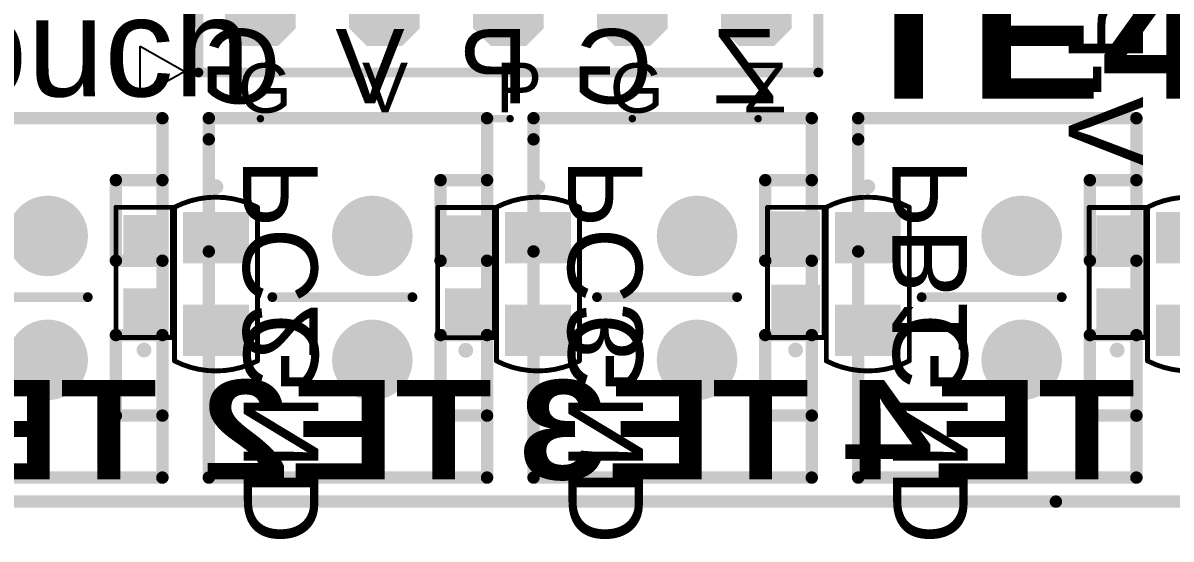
# Model space of a CAD drawing. Header units: millimetres. Extents: x -6 to 151, y -20 to 98.
# Drawn here: x 69.62 to 93.14, y -0.77 to 9.81 of the extents above; entities that cross this region are included whole.
import ezdxf

# ---------------------------------------------------------------- set-up
doc = ezdxf.new("R2010")
doc.units = ezdxf.units.MM
for name, color, linetype in [('BottomOverlay', 54, 'Continuous'), ('BottomPaste', 16, 'Continuous'), ('BottomSolder', 6, 'Continuous'), ('KeepOutLayer', 6, 'Continuous'), ('MultiLayer', 9, 'Continuous'), ('PadHoleLayer', 156, 'Continuous'), ('TopOverlay', 2, 'Continuous'), ('TopSolder', 216, 'Continuous'), ('ViaHoleLayer', 16, 'Continuous')]:
    doc.layers.add(name, color=color, linetype=linetype)
doc.styles.add('Arial', font='arial.ttf', dxfattribs={"height": 0.2})
doc.styles.add('Arial Black', font='ariblk.ttf', dxfattribs={"height": 0.2})

# ---------------------------------------------------------------- blocks, each defined once
blk = doc.blocks.new('XH2_54_2P_L_16')
at = {"layer": 'BottomSolder'}
h = blk.add_hatch(color=6, dxfattribs=at)
edge = h.paths.add_edge_path()
edge.add_arc((-1.27, 0), 0.825, 0, 360)
h = blk.add_hatch(color=6, dxfattribs=at)
edge = h.paths.add_edge_path()
edge.add_arc((1.27, 0), 0.825, 0, 360)
at = {"layer": 'MultiLayer'}
h = blk.add_hatch(color=9, dxfattribs=at)
edge = h.paths.add_edge_path()
edge.add_arc((-1.27, 0), 0.8, 0, 360)
h = blk.add_hatch(color=9, dxfattribs=at)
edge = h.paths.add_edge_path()
edge.add_arc((1.27, 0), 0.8, 0, 360)
at = {"layer": 'PadHoleLayer'}
h = blk.add_hatch(color=156, dxfattribs=at)
edge = h.paths.add_edge_path()
edge.add_arc((-1.27, 0), 0.508, 0, 360)
h = blk.add_hatch(color=156, dxfattribs=at)
edge = h.paths.add_edge_path()
edge.add_arc((1.27, 0), 0.508, 0, 360)
at = {"layer": 'TopSolder'}
h = blk.add_hatch(color=216, dxfattribs=at)
edge = h.paths.add_edge_path()
edge.add_arc((-1.27, 0), 0.825, 0, 360)
h = blk.add_hatch(color=216, dxfattribs=at)
edge = h.paths.add_edge_path()
edge.add_arc((1.27, 0), 0.825, 0, 360)
at = {"layer": 'TopOverlay', "const_width": 0.254}
for points in [[(3.683, 2.35), (-3.683, 2.35)], [(-3.683, -3.35), (-3.683, 2.35)], [(-2.413, 1.397), (-2.413, 2.35)], [(-0.762, 1.397), (-0.762, 2.35)], [(0.762, 1.397), (0.762, 2.35)], [(2.413, 1.397), (2.413, 2.35)], [(3.683, -3.35), (3.683, 2.35)], [(-0.762, 1.397), (-2.413, 1.397)], [(2.413, 1.397), (0.762, 1.397)], [(-0.953, -3.35), (-3.683, -3.35)], [(3.683, -3.35), (-3.25, -3.35)]]:
    blk.add_lwpolyline(points, dxfattribs=at)
at = {"layer": 'TopOverlay', "const_width": 0.127}
for points in [[(-3.747, 2.35, 1), (-3.62, 2.35, 1)], [(-3.747, 2.35, 1), (-3.62, 2.35, 1)], [(-2.477, 2.35, 1), (-2.35, 2.35, 1)], [(-0.826, 2.35, 1), (-0.699, 2.35, 1)], [(0.698, 2.35, 1), (0.825, 2.35, 1)], [(2.349, 2.35, 1), (2.476, 2.35, 1)], [(3.619, 2.35, 1), (3.747, 2.35, 1)], [(3.619, 2.35, 1), (3.747, 2.35, 1)], [(-2.477, 1.397, 1), (-2.35, 1.397, 1)], [(-2.477, 1.397, 1), (-2.35, 1.397, 1)], [(-0.826, 1.397, 1), (-0.699, 1.397, 1)], [(-0.826, 1.397, 1), (-0.699, 1.397, 1)], [(0.698, 1.397, 1), (0.825, 1.397, 1)], [(0.698, 1.397, 1), (0.825, 1.397, 1)], [(2.349, 1.397, 1), (2.476, 1.397, 1)], [(2.349, 1.397, 1), (2.476, 1.397, 1)], [(-3.747, -3.35, 1), (-3.62, -3.35, 1)], [(-3.747, -3.35, 1), (-3.62, -3.35, 1)], [(-3.314, -3.35, 1), (-3.187, -3.35, 1)], [(-1.016, -3.35, 1), (-0.889, -3.35, 1)], [(3.619, -3.35, 1), (3.747, -3.35, 1)], [(3.619, -3.35, 1), (3.747, -3.35, 1)]]:
    blk.add_lwpolyline(points, format="xyb", close=True, dxfattribs=at)
blk = doc.blocks.new('XH2_54_2P_L_17')
at = {"layer": 'BottomSolder'}
h = blk.add_hatch(color=6, dxfattribs=at)
edge = h.paths.add_edge_path()
edge.add_arc((-1.27, 0), 0.825, 0, 360)
h = blk.add_hatch(color=6, dxfattribs=at)
edge = h.paths.add_edge_path()
edge.add_arc((1.27, 0), 0.825, 0, 360)
at = {"layer": 'MultiLayer'}
h = blk.add_hatch(color=9, dxfattribs=at)
edge = h.paths.add_edge_path()
edge.add_arc((-1.27, 0), 0.8, 0, 360)
h = blk.add_hatch(color=9, dxfattribs=at)
edge = h.paths.add_edge_path()
edge.add_arc((1.27, 0), 0.8, 0, 360)
at = {"layer": 'PadHoleLayer'}
h = blk.add_hatch(color=156, dxfattribs=at)
edge = h.paths.add_edge_path()
edge.add_arc((-1.27, 0), 0.508, 0, 360)
h = blk.add_hatch(color=156, dxfattribs=at)
edge = h.paths.add_edge_path()
edge.add_arc((1.27, 0), 0.508, 0, 360)
at = {"layer": 'TopSolder'}
h = blk.add_hatch(color=216, dxfattribs=at)
edge = h.paths.add_edge_path()
edge.add_arc((-1.27, 0), 0.825, 0, 360)
h = blk.add_hatch(color=216, dxfattribs=at)
edge = h.paths.add_edge_path()
edge.add_arc((1.27, 0), 0.825, 0, 360)
at = {"layer": 'TopOverlay', "const_width": 0.254}
for points in [[(-3.683, -3.35), (-3.683, 2.35)], [(3.683, 2.35), (-3.683, 2.35)], [(-2.413, 1.397), (-2.413, 2.35)], [(-0.762, 1.397), (-0.762, 2.35)], [(0.762, 1.397), (0.762, 2.35)], [(2.413, 1.397), (2.413, 2.35)], [(3.683, -3.35), (3.683, 2.35)], [(-0.762, 1.397), (-2.413, 1.397)], [(2.413, 1.397), (0.762, 1.397)], [(-0.953, -3.35), (-3.683, -3.35)], [(3.683, -3.35), (-3.25, -3.35)]]:
    blk.add_lwpolyline(points, dxfattribs=at)
at = {"layer": 'TopOverlay', "const_width": 0.127}
for points in [[(-3.747, 2.35, 1), (-3.619, 2.35, 1)], [(-3.747, 2.35, 1), (-3.619, 2.35, 1)], [(-2.477, 2.35, 1), (-2.349, 2.35, 1)], [(-0.826, 2.35, 1), (-0.699, 2.35, 1)], [(0.699, 2.35, 1), (0.826, 2.35, 1)], [(2.349, 2.35, 1), (2.477, 2.35, 1)], [(3.619, 2.35, 1), (3.747, 2.35, 1)], [(3.619, 2.35, 1), (3.747, 2.35, 1)], [(-2.477, 1.397, 1), (-2.349, 1.397, 1)], [(-2.477, 1.397, 1), (-2.349, 1.397, 1)], [(-0.826, 1.397, 1), (-0.699, 1.397, 1)], [(-0.826, 1.397, 1), (-0.699, 1.397, 1)], [(0.699, 1.397, 1), (0.826, 1.397, 1)], [(0.699, 1.397, 1), (0.826, 1.397, 1)], [(2.349, 1.397, 1), (2.477, 1.397, 1)], [(2.349, 1.397, 1), (2.477, 1.397, 1)], [(-3.747, -3.35, 1), (-3.619, -3.35, 1)], [(-3.747, -3.35, 1), (-3.619, -3.35, 1)], [(-3.314, -3.35, 1), (-3.187, -3.35, 1)], [(-1.016, -3.35, 1), (-0.889, -3.35, 1)], [(3.619, -3.35, 1), (3.747, -3.35, 1)], [(3.619, -3.35, 1), (3.747, -3.35, 1)]]:
    blk.add_lwpolyline(points, format="xyb", close=True, dxfattribs=at)
blk = doc.blocks.new('XH2_54_2P_L_18')
at = {"layer": 'BottomSolder'}
h = blk.add_hatch(color=6, dxfattribs=at)
edge = h.paths.add_edge_path()
edge.add_arc((-1.27, 0), 0.825, 0, 360)
h = blk.add_hatch(color=6, dxfattribs=at)
edge = h.paths.add_edge_path()
edge.add_arc((1.27, 0), 0.825, 0, 360)
at = {"layer": 'MultiLayer'}
h = blk.add_hatch(color=9, dxfattribs=at)
edge = h.paths.add_edge_path()
edge.add_arc((-1.27, 0), 0.8, 0, 360)
h = blk.add_hatch(color=9, dxfattribs=at)
edge = h.paths.add_edge_path()
edge.add_arc((1.27, 0), 0.8, 0, 360)
at = {"layer": 'PadHoleLayer'}
h = blk.add_hatch(color=156, dxfattribs=at)
edge = h.paths.add_edge_path()
edge.add_arc((-1.27, 0), 0.508, 0, 360)
h = blk.add_hatch(color=156, dxfattribs=at)
edge = h.paths.add_edge_path()
edge.add_arc((1.27, 0), 0.508, 0, 360)
at = {"layer": 'TopSolder'}
h = blk.add_hatch(color=216, dxfattribs=at)
edge = h.paths.add_edge_path()
edge.add_arc((-1.27, 0), 0.825, 0, 360)
h = blk.add_hatch(color=216, dxfattribs=at)
edge = h.paths.add_edge_path()
edge.add_arc((1.27, 0), 0.825, 0, 360)
at = {"layer": 'TopOverlay', "const_width": 0.254}
for points in [[(-3.683, -3.35), (-3.683, 2.35)], [(3.683, 2.35), (-3.683, 2.35)], [(-2.413, 1.397), (-2.413, 2.35)], [(-0.762, 1.397), (-0.762, 2.35)], [(0.762, 1.397), (0.762, 2.35)], [(2.413, 1.397), (2.413, 2.35)], [(3.683, -3.35), (3.683, 2.35)], [(-0.762, 1.397), (-2.413, 1.397)], [(2.413, 1.397), (0.762, 1.397)], [(-0.953, -3.35), (-3.683, -3.35)], [(3.683, -3.35), (-3.25, -3.35)]]:
    blk.add_lwpolyline(points, dxfattribs=at)
at = {"layer": 'TopOverlay', "const_width": 0.127}
for points in [[(-3.747, 2.35, 1), (-3.62, 2.35, 1)], [(-3.747, 2.35, 1), (-3.62, 2.35, 1)], [(-2.477, 2.35, 1), (-2.35, 2.35, 1)], [(-0.826, 2.35, 1), (-0.699, 2.35, 1)], [(0.698, 2.35, 1), (0.825, 2.35, 1)], [(2.349, 2.35, 1), (2.476, 2.35, 1)], [(3.619, 2.35, 1), (3.747, 2.35, 1)], [(3.619, 2.35, 1), (3.747, 2.35, 1)], [(-2.477, 1.397, 1), (-2.35, 1.397, 1)], [(-2.477, 1.397, 1), (-2.35, 1.397, 1)], [(-0.826, 1.397, 1), (-0.699, 1.397, 1)], [(-0.826, 1.397, 1), (-0.699, 1.397, 1)], [(0.698, 1.397, 1), (0.825, 1.397, 1)], [(0.698, 1.397, 1), (0.825, 1.397, 1)], [(2.349, 1.397, 1), (2.476, 1.397, 1)], [(2.349, 1.397, 1), (2.476, 1.397, 1)], [(-3.747, -3.35, 1), (-3.62, -3.35, 1)], [(-3.747, -3.35, 1), (-3.62, -3.35, 1)], [(-3.314, -3.35, 1), (-3.187, -3.35, 1)], [(-1.016, -3.35, 1), (-0.889, -3.35, 1)], [(3.619, -3.35, 1), (3.747, -3.35, 1)], [(3.619, -3.35, 1), (3.747, -3.35, 1)]]:
    blk.add_lwpolyline(points, format="xyb", close=True, dxfattribs=at)
blk = doc.blocks.new('RES0603_B_19')
at = {"layer": 'BottomPaste'}
for points in [[(-1.15, 0.4), (-0.35, 0.4), (-0.35, -0.4), (-1.15, -0.4)], [(0.35, 0.4), (1.15, 0.4), (1.15, -0.4), (0.35, -0.4)]]:
    blk.add_hatch(color=16, dxfattribs=at).paths.add_polyline_path(points)
at = {"layer": 'BottomSolder'}
for points in [[(-1.25, 0.5), (-0.25, 0.5), (-0.25, -0.5), (-1.25, -0.5)], [(0.25, 0.5), (1.25, 0.5), (1.25, -0.5), (0.25, -0.5)]]:
    blk.add_hatch(color=6, dxfattribs=at).paths.add_polyline_path(points)
at = {"layer": 'BottomOverlay', "const_width": 0.1}
for points in [[(-1.334, -0.575), (-1.334, 0.584)], [(1.333, 0.584), (-1.334, 0.584)], [(1.333, -0.575), (1.333, 0.584)], [(-0.45, -0.575), (-1.334, -0.575)], [(1.333, -0.575), (-0.445, -0.575)]]:
    blk.add_lwpolyline(points, dxfattribs=at)
at = {"layer": 'BottomOverlay', "const_width": 0.05}
for points in [[(-1.359, 0.584, 1), (-1.309, 0.584, 1)], [(-1.359, 0.584, 1), (-1.309, 0.584, 1)], [(1.308, 0.584, 1), (1.358, 0.584, 1)], [(1.308, 0.584, 1), (1.358, 0.584, 1)], [(-1.359, -0.575, 1), (-1.309, -0.575, 1)], [(-1.359, -0.575, 1), (-1.309, -0.575, 1)], [(-0.475, -0.575, 1), (-0.425, -0.575, 1)], [(-0.47, -0.575, 1), (-0.42, -0.575, 1)], [(1.308, -0.575, 1), (1.358, -0.575, 1)], [(1.308, -0.575, 1), (1.358, -0.575, 1)]]:
    blk.add_lwpolyline(points, format="xyb", close=True, dxfattribs=at)
blk = doc.blocks.new('CAP0805_B_21')
at = {"layer": 'BottomPaste'}
for points in [[(-0.45, 0.65), (-0.45, -0.65), (-1.45, -0.65), (-1.45, 0.65)], [(1.45, 0.65), (1.45, -0.65), (0.45, -0.65), (0.45, 0.65)]]:
    blk.add_hatch(color=16, dxfattribs=at).paths.add_polyline_path(points)
at = {"layer": 'BottomSolder'}
for points in [[(-0.425, 0.675), (-0.425, -0.675), (-1.475, -0.675), (-1.475, 0.675)], [(1.475, 0.675), (1.475, -0.675), (0.425, -0.675), (0.425, 0.675)]]:
    blk.add_hatch(color=6, dxfattribs=at).paths.add_polyline_path(points)
at = {"layer": 'BottomOverlay', "const_width": 0.1}
for points in [[(-1.575, -0.85, -0.242434), (-1.575, 0.85)], [(1.575, 0.85, -0.242434), (1.575, -0.85)]]:
    blk.add_lwpolyline(points, format="xyb", dxfattribs=at)
for points in [[(-1.575, 0.85), (1.55, 0.85)], [(-1.575, -0.85), (1.575, -0.85)]]:
    blk.add_lwpolyline(points, dxfattribs=at)
at = {"layer": 'BottomOverlay', "const_width": 0.05}
for points in [[(-1.6, 0.85, 1), (-1.55, 0.85, 1)], [(-1.6, 0.85, 1), (-1.55, 0.85, 1)], [(1.525, 0.85, 1), (1.575, 0.85, 1)], [(1.55, 0.85, 1), (1.6, 0.85, 1)], [(-1.6, -0.85, 1), (-1.55, -0.85, 1)], [(-1.6, -0.85, 1), (-1.55, -0.85, 1)], [(1.55, -0.85, 1), (1.6, -0.85, 1)], [(1.55, -0.85, 1), (1.6, -0.85, 1)]]:
    blk.add_lwpolyline(points, format="xyb", close=True, dxfattribs=at)
blk = doc.blocks.new('HEADER_1X5P_ST_2_54_67')
at = {"layer": 'BottomSolder'}
for points in [[(0.363, 0.725), (-0.363, 0.725), (-0.725, 0.363), (-0.725, -0.363), (-0.363, -0.725), (0.363, -0.725), (0.725, -0.363), (0.725, 0.363)], [(2.903, 0.725), (2.177, 0.725), (1.815, 0.363), (1.815, -0.363), (2.177, -0.725), (2.903, -0.725), (3.265, -0.363), (3.265, 0.363)], [(5.443, 0.725), (4.717, 0.725), (4.355, 0.363), (4.355, -0.363), (4.717, -0.725), (5.443, -0.725), (5.805, -0.363), (5.805, 0.363)], [(7.983, 0.725), (7.257, 0.725), (6.895, 0.363), (6.895, -0.363), (7.257, -0.725), (7.983, -0.725), (8.345, -0.363), (8.345, 0.363)], [(10.523, 0.725), (9.797, 0.725), (9.435, 0.363), (9.435, -0.363), (9.797, -0.725), (10.523, -0.725), (10.885, -0.363), (10.885, 0.363)]]:
    blk.add_hatch(color=6, dxfattribs=at).paths.add_polyline_path(points)
at = {"layer": 'MultiLayer'}
for points in [[(0.35, 0.7), (-0.35, 0.7), (-0.7, 0.35), (-0.7, -0.35), (-0.35, -0.7), (0.35, -0.7), (0.7, -0.35), (0.7, 0.35)], [(2.89, 0.7), (2.19, 0.7), (1.84, 0.35), (1.84, -0.35), (2.19, -0.7), (2.89, -0.7), (3.24, -0.35), (3.24, 0.35)], [(5.43, 0.7), (4.73, 0.7), (4.38, 0.35), (4.38, -0.35), (4.73, -0.7), (5.43, -0.7), (5.78, -0.35), (5.78, 0.35)], [(7.97, 0.7), (7.27, 0.7), (6.92, 0.35), (6.92, -0.35), (7.27, -0.7), (7.97, -0.7), (8.32, -0.35), (8.32, 0.35)], [(10.51, 0.7), (9.81, 0.7), (9.46, 0.35), (9.46, -0.35), (9.81, -0.7), (10.51, -0.7), (10.86, -0.35), (10.86, 0.35)]]:
    blk.add_hatch(color=9, dxfattribs=at).paths.add_polyline_path(points)
at = {"layer": 'PadHoleLayer'}
h = blk.add_hatch(color=156, dxfattribs=at)
edge = h.paths.add_edge_path()
edge.add_arc((0, 0), 0.457, 0, 360)
h = blk.add_hatch(color=156, dxfattribs=at)
edge = h.paths.add_edge_path()
edge.add_arc((2.54, 0), 0.457, 0, 360)
h = blk.add_hatch(color=156, dxfattribs=at)
edge = h.paths.add_edge_path()
edge.add_arc((5.08, 0), 0.457, 0, 360)
h = blk.add_hatch(color=156, dxfattribs=at)
edge = h.paths.add_edge_path()
edge.add_arc((7.62, 0), 0.457, 0, 360)
h = blk.add_hatch(color=156, dxfattribs=at)
edge = h.paths.add_edge_path()
edge.add_arc((10.16, 0), 0.457, 0, 360)
at = {"layer": 'TopSolder'}
for points in [[(0.363, 0.725), (-0.363, 0.725), (-0.725, 0.363), (-0.725, -0.363), (-0.363, -0.725), (0.363, -0.725), (0.725, -0.363), (0.725, 0.363)], [(2.903, 0.725), (2.177, 0.725), (1.815, 0.363), (1.815, -0.363), (2.177, -0.725), (2.903, -0.725), (3.265, -0.363), (3.265, 0.363)], [(5.443, 0.725), (4.717, 0.725), (4.355, 0.363), (4.355, -0.363), (4.717, -0.725), (5.443, -0.725), (5.805, -0.363), (5.805, 0.363)], [(7.983, 0.725), (7.257, 0.725), (6.895, 0.363), (6.895, -0.363), (7.257, -0.725), (7.983, -0.725), (8.345, -0.363), (8.345, 0.363)], [(10.523, 0.725), (9.797, 0.725), (9.435, 0.363), (9.435, -0.363), (9.797, -0.725), (10.523, -0.725), (10.885, -0.363), (10.885, 0.363)]]:
    blk.add_hatch(color=216, dxfattribs=at).paths.add_polyline_path(points)
at = {"layer": 'TopOverlay', "const_width": 0.2}
for points in [[(-1.27, -1.27), (-1.27, 1.27)], [(-1.27, 1.27), (11.43, 1.27)], [(11.43, -1.27), (11.43, 1.27)], [(-1.27, -1.27), (11.43, -1.27)]]:
    blk.add_lwpolyline(points, dxfattribs=at)
at = {"layer": 'TopOverlay', "const_width": 0.1}
for points in [[(-1.32, 1.27, 1), (-1.22, 1.27, 1)], [(-1.32, 1.27, 1), (-1.22, 1.27, 1)], [(11.38, 1.27, 1), (11.48, 1.27, 1)], [(11.38, 1.27, 1), (11.48, 1.27, 1)], [(-1.32, -1.27, 1), (-1.22, -1.27, 1)], [(-1.32, -1.27, 1), (-1.22, -1.27, 1)], [(11.38, -1.27, 1), (11.48, -1.27, 1)], [(11.38, -1.27, 1), (11.48, -1.27, 1)]]:
    blk.add_lwpolyline(points, format="xyb", close=True, dxfattribs=at)
blk = doc.blocks.new('XH2_54_2P_L_86')
at = {"layer": 'BottomSolder'}
h = blk.add_hatch(color=6, dxfattribs=at)
edge = h.paths.add_edge_path()
edge.add_arc((-1.27, 0), 0.825, 0, 360)
h = blk.add_hatch(color=6, dxfattribs=at)
edge = h.paths.add_edge_path()
edge.add_arc((1.27, 0), 0.825, 0, 360)
at = {"layer": 'MultiLayer'}
h = blk.add_hatch(color=9, dxfattribs=at)
edge = h.paths.add_edge_path()
edge.add_arc((-1.27, 0), 0.8, 0, 360)
h = blk.add_hatch(color=9, dxfattribs=at)
edge = h.paths.add_edge_path()
edge.add_arc((1.27, 0), 0.8, 0, 360)
at = {"layer": 'PadHoleLayer'}
h = blk.add_hatch(color=156, dxfattribs=at)
edge = h.paths.add_edge_path()
edge.add_arc((-1.27, 0), 0.508, 0, 360)
h = blk.add_hatch(color=156, dxfattribs=at)
edge = h.paths.add_edge_path()
edge.add_arc((1.27, 0), 0.508, 0, 360)
at = {"layer": 'TopSolder'}
h = blk.add_hatch(color=216, dxfattribs=at)
edge = h.paths.add_edge_path()
edge.add_arc((-1.27, 0), 0.825, 0, 360)
h = blk.add_hatch(color=216, dxfattribs=at)
edge = h.paths.add_edge_path()
edge.add_arc((1.27, 0), 0.825, 0, 360)
at = {"layer": 'TopOverlay', "const_width": 0.254}
for points in [[(-3.683, -3.35), (-3.683, 2.35)], [(3.683, 2.35), (-3.683, 2.35)], [(-2.413, 1.397), (-2.413, 2.35)], [(-0.762, 1.397), (-0.762, 2.35)], [(0.762, 1.397), (0.762, 2.35)], [(2.413, 1.397), (2.413, 2.35)], [(3.683, -3.35), (3.683, 2.35)], [(-0.762, 1.397), (-2.413, 1.397)], [(2.413, 1.397), (0.762, 1.397)], [(-0.953, -3.35), (-3.683, -3.35)], [(3.683, -3.35), (-3.25, -3.35)]]:
    blk.add_lwpolyline(points, dxfattribs=at)
at = {"layer": 'TopOverlay', "const_width": 0.127}
for points in [[(-3.747, 2.35, 1), (-3.62, 2.35, 1)], [(-3.747, 2.35, 1), (-3.62, 2.35, 1)], [(-2.477, 2.35, 1), (-2.35, 2.35, 1)], [(-0.826, 2.35, 1), (-0.699, 2.35, 1)], [(0.698, 2.35, 1), (0.825, 2.35, 1)], [(2.349, 2.35, 1), (2.476, 2.35, 1)], [(3.619, 2.35, 1), (3.747, 2.35, 1)], [(3.619, 2.35, 1), (3.747, 2.35, 1)], [(-2.477, 1.397, 1), (-2.35, 1.397, 1)], [(-2.477, 1.397, 1), (-2.35, 1.397, 1)], [(-0.826, 1.397, 1), (-0.699, 1.397, 1)], [(-0.826, 1.397, 1), (-0.699, 1.397, 1)], [(0.698, 1.397, 1), (0.825, 1.397, 1)], [(0.698, 1.397, 1), (0.825, 1.397, 1)], [(2.349, 1.397, 1), (2.476, 1.397, 1)], [(2.349, 1.397, 1), (2.476, 1.397, 1)], [(-3.747, -3.35, 1), (-3.62, -3.35, 1)], [(-3.747, -3.35, 1), (-3.62, -3.35, 1)], [(-3.314, -3.35, 1), (-3.187, -3.35, 1)], [(-1.016, -3.35, 1), (-0.889, -3.35, 1)], [(3.619, -3.35, 1), (3.747, -3.35, 1)], [(3.619, -3.35, 1), (3.747, -3.35, 1)]]:
    blk.add_lwpolyline(points, format="xyb", close=True, dxfattribs=at)
blk = doc.blocks.new('CAP0805_B_261')
at = {"layer": 'BottomPaste'}
for points in [[(-0.45, 0.65), (-0.45, -0.65), (-1.45, -0.65), (-1.45, 0.65)], [(1.45, 0.65), (1.45, -0.65), (0.45, -0.65), (0.45, 0.65)]]:
    blk.add_hatch(color=16, dxfattribs=at).paths.add_polyline_path(points)
at = {"layer": 'BottomSolder'}
for points in [[(-0.425, 0.675), (-0.425, -0.675), (-1.475, -0.675), (-1.475, 0.675)], [(1.475, 0.675), (1.475, -0.675), (0.425, -0.675), (0.425, 0.675)]]:
    blk.add_hatch(color=6, dxfattribs=at).paths.add_polyline_path(points)
at = {"layer": 'BottomOverlay', "const_width": 0.1}
for points in [[(-1.575, -0.85, -0.242434), (-1.575, 0.85)], [(1.575, 0.85, -0.242434), (1.575, -0.85)]]:
    blk.add_lwpolyline(points, format="xyb", dxfattribs=at)
for points in [[(-1.575, 0.85), (1.55, 0.85)], [(-1.575, -0.85), (1.575, -0.85)]]:
    blk.add_lwpolyline(points, dxfattribs=at)
at = {"layer": 'BottomOverlay', "const_width": 0.05}
for points in [[(-1.6, 0.85, 1), (-1.55, 0.85, 1)], [(-1.6, 0.85, 1), (-1.55, 0.85, 1)], [(1.525, 0.85, 1), (1.575, 0.85, 1)], [(1.55, 0.85, 1), (1.6, 0.85, 1)], [(-1.6, -0.85, 1), (-1.55, -0.85, 1)], [(-1.6, -0.85, 1), (-1.55, -0.85, 1)], [(1.55, -0.85, 1), (1.6, -0.85, 1)], [(1.55, -0.85, 1), (1.6, -0.85, 1)]]:
    blk.add_lwpolyline(points, format="xyb", close=True, dxfattribs=at)
blk = doc.blocks.new('CAP0805_B_262')
at = {"layer": 'BottomPaste'}
for points in [[(-0.45, 0.65), (-0.45, -0.65), (-1.45, -0.65), (-1.45, 0.65)], [(1.45, 0.65), (1.45, -0.65), (0.45, -0.65), (0.45, 0.65)]]:
    blk.add_hatch(color=16, dxfattribs=at).paths.add_polyline_path(points)
at = {"layer": 'BottomSolder'}
for points in [[(-0.425, 0.675), (-0.425, -0.675), (-1.475, -0.675), (-1.475, 0.675)], [(1.475, 0.675), (1.475, -0.675), (0.425, -0.675), (0.425, 0.675)]]:
    blk.add_hatch(color=6, dxfattribs=at).paths.add_polyline_path(points)
at = {"layer": 'BottomOverlay', "const_width": 0.1}
for points in [[(-1.575, -0.85, -0.242434), (-1.575, 0.85)], [(1.575, 0.85, -0.242434), (1.575, -0.85)]]:
    blk.add_lwpolyline(points, format="xyb", dxfattribs=at)
for points in [[(-1.575, 0.85), (1.55, 0.85)], [(-1.575, -0.85), (1.575, -0.85)]]:
    blk.add_lwpolyline(points, dxfattribs=at)
at = {"layer": 'BottomOverlay', "const_width": 0.05}
for points in [[(-1.6, 0.85, 1), (-1.55, 0.85, 1)], [(-1.6, 0.85, 1), (-1.55, 0.85, 1)], [(1.525, 0.85, 1), (1.575, 0.85, 1)], [(1.55, 0.85, 1), (1.6, 0.85, 1)], [(-1.6, -0.85, 1), (-1.55, -0.85, 1)], [(-1.6, -0.85, 1), (-1.55, -0.85, 1)], [(1.55, -0.85, 1), (1.6, -0.85, 1)], [(1.55, -0.85, 1), (1.6, -0.85, 1)]]:
    blk.add_lwpolyline(points, format="xyb", close=True, dxfattribs=at)
blk = doc.blocks.new('CAP0805_B_263')
at = {"layer": 'BottomPaste'}
for points in [[(-0.45, 0.65), (-0.45, -0.65), (-1.45, -0.65), (-1.45, 0.65)], [(1.45, 0.65), (1.45, -0.65), (0.45, -0.65), (0.45, 0.65)]]:
    blk.add_hatch(color=16, dxfattribs=at).paths.add_polyline_path(points)
at = {"layer": 'BottomSolder'}
for points in [[(-0.425, 0.675), (-0.425, -0.675), (-1.475, -0.675), (-1.475, 0.675)], [(1.475, 0.675), (1.475, -0.675), (0.425, -0.675), (0.425, 0.675)]]:
    blk.add_hatch(color=6, dxfattribs=at).paths.add_polyline_path(points)
at = {"layer": 'BottomOverlay', "const_width": 0.1}
for points in [[(-1.575, -0.85, -0.242434), (-1.575, 0.85)], [(1.575, 0.85, -0.242434), (1.575, -0.85)]]:
    blk.add_lwpolyline(points, format="xyb", dxfattribs=at)
for points in [[(-1.575, 0.85), (1.55, 0.85)], [(-1.575, -0.85), (1.575, -0.85)]]:
    blk.add_lwpolyline(points, dxfattribs=at)
at = {"layer": 'BottomOverlay', "const_width": 0.05}
for points in [[(-1.6, 0.85, 1), (-1.55, 0.85, 1)], [(-1.6, 0.85, 1), (-1.55, 0.85, 1)], [(1.525, 0.85, 1), (1.575, 0.85, 1)], [(1.55, 0.85, 1), (1.6, 0.85, 1)], [(-1.6, -0.85, 1), (-1.55, -0.85, 1)], [(-1.6, -0.85, 1), (-1.55, -0.85, 1)], [(1.55, -0.85, 1), (1.6, -0.85, 1)], [(1.55, -0.85, 1), (1.6, -0.85, 1)]]:
    blk.add_lwpolyline(points, format="xyb", close=True, dxfattribs=at)
blk = doc.blocks.new('RES0603_B_274')
at = {"layer": 'BottomPaste'}
for points in [[(-1.15, 0.4), (-0.35, 0.4), (-0.35, -0.4), (-1.15, -0.4)], [(0.35, 0.4), (1.15, 0.4), (1.15, -0.4), (0.35, -0.4)]]:
    blk.add_hatch(color=16, dxfattribs=at).paths.add_polyline_path(points)
at = {"layer": 'BottomSolder'}
for points in [[(-1.175, 0.425), (-0.325, 0.425), (-0.325, -0.425), (-1.175, -0.425)], [(0.325, 0.425), (1.175, 0.425), (1.175, -0.425), (0.325, -0.425)]]:
    blk.add_hatch(color=6, dxfattribs=at).paths.add_polyline_path(points)
at = {"layer": 'BottomOverlay', "const_width": 0.1}
for points in [[(-1.334, -0.575), (-1.334, 0.584)], [(1.333, 0.584), (-1.334, 0.584)], [(1.333, -0.575), (1.333, 0.584)], [(-0.45, -0.575), (-1.334, -0.575)], [(1.333, -0.575), (-0.445, -0.575)]]:
    blk.add_lwpolyline(points, dxfattribs=at)
at = {"layer": 'BottomOverlay', "const_width": 0.05}
for points in [[(-1.359, 0.584, 1), (-1.309, 0.584, 1)], [(-1.359, 0.584, 1), (-1.309, 0.584, 1)], [(1.308, 0.584, 1), (1.358, 0.584, 1)], [(1.308, 0.584, 1), (1.358, 0.584, 1)], [(-1.359, -0.575, 1), (-1.309, -0.575, 1)], [(-1.359, -0.575, 1), (-1.309, -0.575, 1)], [(-0.475, -0.575, 1), (-0.425, -0.575, 1)], [(-0.47, -0.575, 1), (-0.42, -0.575, 1)], [(1.308, -0.575, 1), (1.358, -0.575, 1)], [(1.308, -0.575, 1), (1.358, -0.575, 1)]]:
    blk.add_lwpolyline(points, format="xyb", close=True, dxfattribs=at)
blk = doc.blocks.new('RES0603_B_275')
at = {"layer": 'BottomPaste'}
for points in [[(-1.15, 0.4), (-0.35, 0.4), (-0.35, -0.4), (-1.15, -0.4)], [(0.35, 0.4), (1.15, 0.4), (1.15, -0.4), (0.35, -0.4)]]:
    blk.add_hatch(color=16, dxfattribs=at).paths.add_polyline_path(points)
at = {"layer": 'BottomSolder'}
for points in [[(-1.175, 0.425), (-0.325, 0.425), (-0.325, -0.425), (-1.175, -0.425)], [(0.325, 0.425), (1.175, 0.425), (1.175, -0.425), (0.325, -0.425)]]:
    blk.add_hatch(color=6, dxfattribs=at).paths.add_polyline_path(points)
at = {"layer": 'BottomOverlay', "const_width": 0.1}
for points in [[(1.333, 0.584), (-1.334, 0.584)], [(-1.334, -0.575), (-1.334, 0.584)], [(1.333, -0.575), (1.333, 0.584)], [(-0.45, -0.575), (-1.334, -0.575)], [(1.333, -0.575), (-0.445, -0.575)]]:
    blk.add_lwpolyline(points, dxfattribs=at)
at = {"layer": 'BottomOverlay', "const_width": 0.05}
for points in [[(-1.359, 0.584, 1), (-1.309, 0.584, 1)], [(-1.359, 0.584, 1), (-1.309, 0.584, 1)], [(1.308, 0.584, 1), (1.358, 0.584, 1)], [(1.308, 0.584, 1), (1.358, 0.584, 1)], [(-1.359, -0.575, 1), (-1.309, -0.575, 1)], [(-1.359, -0.575, 1), (-1.309, -0.575, 1)], [(-0.475, -0.575, 1), (-0.425, -0.575, 1)], [(-0.47, -0.575, 1), (-0.42, -0.575, 1)], [(1.308, -0.575, 1), (1.358, -0.575, 1)], [(1.308, -0.575, 1), (1.358, -0.575, 1)]]:
    blk.add_lwpolyline(points, format="xyb", close=True, dxfattribs=at)
blk = doc.blocks.new('RES0603_B_276')
at = {"layer": 'BottomPaste'}
for points in [[(-1.15, 0.4), (-0.35, 0.4), (-0.35, -0.4), (-1.15, -0.4)], [(0.35, 0.4), (1.15, 0.4), (1.15, -0.4), (0.35, -0.4)]]:
    blk.add_hatch(color=16, dxfattribs=at).paths.add_polyline_path(points)
at = {"layer": 'BottomSolder'}
for points in [[(-1.175, 0.425), (-0.325, 0.425), (-0.325, -0.425), (-1.175, -0.425)], [(0.325, 0.425), (1.175, 0.425), (1.175, -0.425), (0.325, -0.425)]]:
    blk.add_hatch(color=6, dxfattribs=at).paths.add_polyline_path(points)
at = {"layer": 'BottomOverlay', "const_width": 0.1}
for points in [[(-1.334, -0.575), (-1.334, 0.584)], [(1.333, 0.584), (-1.334, 0.584)], [(1.333, -0.575), (1.333, 0.584)], [(-1.334, -0.575), (-0.45, -0.575)], [(1.333, -0.575), (-0.445, -0.575)]]:
    blk.add_lwpolyline(points, dxfattribs=at)
at = {"layer": 'BottomOverlay', "const_width": 0.05}
for points in [[(-1.359, 0.584, 1), (-1.309, 0.584, 1)], [(-1.359, 0.584, 1), (-1.309, 0.584, 1)], [(1.308, 0.584, 1), (1.358, 0.584, 1)], [(1.308, 0.584, 1), (1.358, 0.584, 1)], [(-1.359, -0.575, 1), (-1.309, -0.575, 1)], [(-1.359, -0.575, 1), (-1.309, -0.575, 1)], [(-0.475, -0.575, 1), (-0.425, -0.575, 1)], [(-0.47, -0.575, 1), (-0.42, -0.575, 1)], [(1.308, -0.575, 1), (1.358, -0.575, 1)], [(1.308, -0.575, 1), (1.358, -0.575, 1)]]:
    blk.add_lwpolyline(points, format="xyb", close=True, dxfattribs=at)

msp = doc.modelspace()

# ---------------------------------------------------------------- hatches: boundary and pattern name
at = {"layer": 'ViaHoleLayer'}
h = msp.add_hatch(color=16, dxfattribs=at)
edge = h.paths.add_edge_path()
edge.add_arc((73.572, 6.454), 0.152, 0, 360)
h = msp.add_hatch(color=16, dxfattribs=at)
edge = h.paths.add_edge_path()
edge.add_arc((80.168, 6.454), 0.152, 0, 360)
h = msp.add_hatch(color=16, dxfattribs=at)
edge = h.paths.add_edge_path()
edge.add_arc((86.926, 6.454), 0.152, 0, 360)
h = msp.add_hatch(color=16, dxfattribs=at)
edge = h.paths.add_edge_path()
edge.add_arc((72.099, 3.107), 0.152, 0, 360)
h = msp.add_hatch(color=16, dxfattribs=at)
edge = h.paths.add_edge_path()
edge.add_arc((78.69, 3.102), 0.152, 0, 360)
h = msp.add_hatch(color=16, dxfattribs=at)
edge = h.paths.add_edge_path()
edge.add_arc((85.447, 3.107), 0.152, 0, 360)
h = msp.add_hatch(color=16, dxfattribs=at)
edge = h.paths.add_edge_path()
edge.add_arc((92.034, 3.105), 0.152, 0, 360)

# ---------------------------------------------------------------- linework, layer by layer
at = {"layer": 'BottomOverlay'}
for points, const_width in [([(74.484, 7.849), (79.599, 7.849)], 0.152), ([(82.104, 7.849), (84.679, 7.849)], 0.152), ([(68.076, 4.191), (70.946, 4.191)], 0.2), ([(74.727, 4.191), (77.597, 4.191)], 0.2), ([(81.378, 4.191), (84.248, 4.191)], 0.2), ([(88.029, 4.191), (90.899, 4.191)], 0.2)]:
    msp.add_lwpolyline(points, dxfattribs=dict(at, const_width=const_width))
for points, const_width in [([(74.445, 7.849, 1), (74.522, 7.849, 1)], 0.0762), ([(79.561, 7.849, 1), (79.637, 7.849, 1)], 0.0762), ([(82.065, 7.849, 1), (82.142, 7.849, 1)], 0.0762), ([(84.641, 7.849, 1), (84.717, 7.849, 1)], 0.0762), ([(70.896, 4.191, 1), (70.996, 4.191, 1)], 0.1), ([(74.677, 4.191, 1), (74.777, 4.191, 1)], 0.1), ([(77.547, 4.191, 1), (77.647, 4.191, 1)], 0.1), ([(81.328, 4.191, 1), (81.428, 4.191, 1)], 0.1), ([(84.198, 4.191, 1), (84.298, 4.191, 1)], 0.1), ([(87.979, 4.191, 1), (88.079, 4.191, 1)], 0.1), ([(90.849, 4.191, 1), (90.949, 4.191, 1)], 0.1)]:
    msp.add_lwpolyline(points, format="xyb", close=True, dxfattribs=dict(at, const_width=const_width))
at = {"layer": 'KeepOutLayer', "const_width": 0.254}
for points in [[(0, 0), (90.78, 0)], [(90.78, 0), (149.273, 0)]]:
    msp.add_lwpolyline(points, dxfattribs=at)
at = {"layer": 'KeepOutLayer', "const_width": 0.127}
msp.add_lwpolyline([(90.716, 0, 1), (90.843, 0, 1)], format="xyb", close=True, dxfattribs=at)
msp.add_lwpolyline([(90.716, 0, 1), (90.843, 0, 1)], format="xyb", close=True, dxfattribs=at)
at = {"layer": 'TopOverlay'}
for p, q in [((72.017, 8.306), (72.017, 9.332)), ((72.017, 9.332), (72.935, 8.814)), ((72.935, 8.814), (72.017, 8.306))]:
    msp.add_line(p, q, dxfattribs=at)

# ---------------------------------------------------------------- block references
msp.add_blockref('HEADER_1X5P_ST_2_54_67', (74.483, 10.065))
for name, p, rotation in [('XH2_54_2P_L_86', (70.125, 4.175), 270), ('XH2_54_2P_L_16', (76.776, 4.175), 270), ('XH2_54_2P_L_18', (83.428, 4.175), 270), ('XH2_54_2P_L_17', (90.079, 4.175), 270), ('CAP0805_B_261', (73.572, 4.459), 90), ('CAP0805_B_262', (80.168, 4.459), 90), ('CAP0805_B_21', (86.926, 4.459), 90), ('CAP0805_B_263', (93.507, 4.459), 90), ('RES0603_B_274', (72.099, 4.698), 270), ('RES0603_B_275', (78.69, 4.693), 270), ('RES0603_B_19', (85.447, 4.698), 270), ('RES0603_B_276', (92.034, 4.696), 270)]:
    msp.add_blockref(name, p, dxfattribs=dict(rotation=rotation))

# ---------------------------------------------------------------- texts
at = {"layer": 'BottomOverlay', "text_generation_flag": 2}
for s, height, rotation, style, p in [('V-PROBE', 1.524, 270, 'Arial', (91.038, 6.883)), ('G', 1.524, 360, 'Arial', (74.898, 8.161)), ('V', 1.524, 360, 'Arial', (77.438, 8.161)), ('P', 1.524, 360, 'Arial', (79.978, 8.161)), ('G', 1.524, 360, 'Arial', (82.518, 8.161)), ('Z', 1.524, 360, 'Arial', (85.058, 8.161)), ('PC2', 1.524, 90, 'Arial', (75.653, 7.036)), ('PC3', 1.524, 90, 'Arial', (82.305, 7.036)), ('PB1', 1.524, 90, 'Arial', (88.956, 7.036)), ('GND', 1.524, 90, 'Arial', (75.667, 3.861)), ('GND', 1.524, 90, 'Arial', (82.318, 3.861)), ('GND', 1.524, 90, 'Arial', (88.969, 3.861)), ('TE1', 2.032, 360, 'Arial Black', (72.368, 0.457))]:
    msp.add_text(s, height=height, rotation=rotation, dxfattribs=dict(at, style=style)).set_placement(p)
at = {"layer": 'BottomOverlay', "style": 'Arial Black', "text_generation_flag": 2}
for s, p in [('TE2', (79.228, 0.457)), ('TE3', (85.725, 0.457)), ('TE4', (92.405, 0.457))]:
    msp.add_text(s, height=2.032, dxfattribs=at).set_placement(p)
at = {"layer": 'TopOverlay', "style": 'Arial Black'}
msp.add_text('TE4', height=2.54, dxfattribs=at).set_placement((86.521, 8.262))
at = {"layer": 'TopOverlay', "style": 'Arial'}
for s, height, p in [('Touch', 2.032, (66.394, 8.306)), ('G', 1.016, (74.023, 7.97)), ('V', 1.016, (76.563, 7.982)), ('P', 1.016, (79.306, 7.982)), ('G', 1.016, (81.643, 7.97)), ('Z', 1.016, (84.39, 7.982))]:
    msp.add_text(s, height=height, rotation=360, dxfattribs=at).set_placement(p)

doc.saveas('drawing.dxf')
